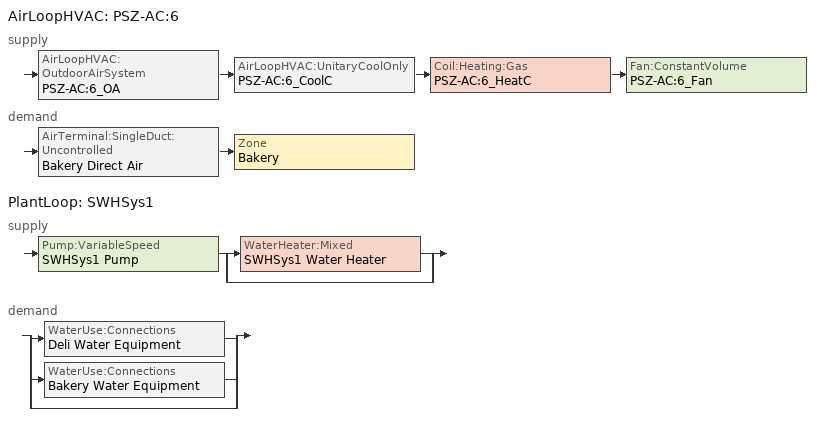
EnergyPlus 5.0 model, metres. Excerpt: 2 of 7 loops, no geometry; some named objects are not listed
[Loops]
AirLoopHVAC 'PSZ-AC:6'
 supply: AirLoopHVAC:OutdoorAirSystem 'PSZ-AC:6_OA' > AirLoopHVAC:UnitaryCoolOnly 'PSZ-AC:6_CoolC' > Coil:Heating:Gas 'PSZ-AC:6_HeatC' > Fan:ConstantVolume 'PSZ-AC:6_Fan'
 demand: AirTerminal:SingleDuct:Uncontrolled 'Bakery Direct Air' > Zone 'Bakery'
PlantLoop 'SWHSys1'
 supply: Pump:VariableSpeed 'SWHSys1 Pump' > split
  | WaterHeater:Mixed 'SWHSys1 Water Heater'
  | bypass
 demand: split
  | WaterUse:Connections 'Deli Water Equipment'
  | WaterUse:Connections 'Bakery Water Equipment'
  | bypass
[Fan:ConstantVolume]
PSZ-AC:6_Fan: Availablility Schedule=HVACOperationSchd; Fan Efficiency=0.56875; Pressure Rise=622; Maximum Flow Rate=AUTOSIZE; Motor Efficiency=0.875; Motor In Airstream Fraction=1
[Fan:ZoneExhaust]
Bakery Exhaust Fan: Availability Schedule=HVACOperationSchd; Fan Efficiency=0.338; Pressure Rise {Pa}=125; Maximum Flow Rate {m3/s} [*******]=0.354
[Coil:Heating:Gas]
PSZ-AC:6_HeatC: Availablility Schedule=ALWAYS_ON; Gas Burner Efficiency=0.8; Nominal Capacity {W}=AUTOSIZE
[Coil:Cooling:DX:TwoSpeed]
PSZ-AC:6_CoolC DXCoil: Availability Schedule=ALWAYS_ON; Rated High Speed Total Cooling Capacity {W}=AUTOSIZE; Rated High Speed Sensible Heat Ratio=AUTOSIZE; Rated High Speed COP=3.50016; Rated High Speed Air Flow Rate {m3/s}=AUTOSIZE; Total Cooling Capacity Function of Temperature Curve=Measured_CoolCStandard10Ton_CapFT; Total Cooling Capacity Function of Flow Fraction Curve=Measured_CoolCStandard10Ton_CapFF; Energy Input Ratio Function of Temperature Curve=Measured_CoolCStandard10Ton_EIRFT; Energy Input Ratio Function of Flow Fraction Curve=Measured_CoolCStandard10Ton_EIRFFF; Part Load Fraction Correlation Curve=No_PLR_Degredation; Rated Low Speed Total Cooling Capacity {W}=AUTOSIZE; Rated Low Speed Sensible Heat Ratio=AUTOSIZE; Rated Low Speed COP				Based on measured 13.96 EER without Evap Fan=3.55227; Rated Low Speed Air Flow Rate {m3/s}=AUTOSIZE; Low Speed Total Cooling Capacity Function of Temperature Curve=Measured_LowSpeedCoolCapLSFT; Low Speed Energy Input Ratio Function of Temperature Curve=Measured_LowSpeedCoolEIRLSFT
[Zone equipment]
Bakery: Bakery Exhaust Fan, Bakery Direct Air
[Sizing:Zone]
Bakery: Zone Cooling Design Supply Air Temperature {C}=14; Zone Heating Design Supply Air Temperature {C}=40; Zone Cooling Design Supply Air Humidity Ratio {kg-H20/kg-air}=0.0085; Zone Heating Design Supply Air Humidity Ratio {kg-H20/kg-air}=0.008; Outdoor Air Method=Flow/Area; Outside Air Flow per Zone Floor Area {(m3/s)/m2}=0.0015; Cooling Design Air Flow Method {Flow/Zone | DesignDay | DesignDayWithLimit}=DesignDay; Heating Design Air Flow Method {Flow/Zone | DesignDay}=DesignDay
[ZoneControl:Thermostat]
Bakery Thermostat: Zone=Bakery; Control Type Schedule=Dual Zone Control Type Sched; Control 1=Bakery DualSPSched
[ThermostatSetpoint:DualSetpoint]
Bakery DualSPSched: Heating Setpoint Temperature Schedule=HTGSETP_SCH; Cooling Setpoint Temperature Schedule=CLGSETP_SCH
[SetpointManager:SingleZone:Reheat]
SupAirTemp MngrBakery: Control Variable=Temperature; Minimum Supply Air Temperature C=10; Maximum Supply Air Temperature C=50; Control Zone=Bakery; Setpoint Node or NodeList=PSZ-AC:6 Supply Equipment Outlet Node
[Sizing:System]
PSZ-AC:6: Type Of Load To Size On {Sensible}=Sensible; Design Outdoor Air Flow Rate {m3/s}=AUTOSIZE; Minimum System Air Flow Ratio=1; Preheat Design Temperature {C}=7; Preheat Design Humidity Ratio {kg-H2O/kg-air}=0.008; Precool Design Temperature {C}=12.8; Precool Design Humidity Ratio {kg-H2O/kg-air}=0.008; Central Cooling Design Supply Air Temperature {C}=12.8; Central Heating Design Supply Air Temperature {C}=40; Sizing Option {Coincident | NonCoincident}=NonCoincident; 100% Outdoor Air in Cooling {Yes | No}=No; 100% Outdoor Air in Heating {Yes | No}=No; Central Cooling Design Supply Air Humidity Ratio {kg-H2O/kg-air}=0.0085; Central Heating Design Supply Air Humidity Ratio {kg-H2O/kg-air}=0.008; Cooling Design Air Flow Method=DesignDay; Heating Design Air Flow Method=DesignDay
[Controller:OutdoorAir]
PSZ-AC:6_OA_Controller: Minimum Outdoor Air Flow Rate {m3/s}=AUTOSIZE; Maximum Outdoor Air Flow Rate {m3/s}=AUTOSIZE; Economizer Control Type=DifferentialDryBulb; Economizer Control Action Type=ModulateFlow; Economizer Maximum Limit Dry-Bulb Temperature {C}=28; Economizer Maximum Limit Enthalpy {J/kg}=64000; Economizer Minimum Limit Dry-Bulb Temperature {C}=-100; Lockout Type=NoLockout; Minimum Limit Type=FixedMinimum; Minimum Outdoor Air Schedule=MinOA_Sched
[AirLoopHVAC]
PSZ-AC:6: Design Supply Air Flow Rate {m3/s}=AUTOSIZE
[AirLoopHVAC:UnitaryCoolOnly]
PSZ-AC:6_CoolC: Availablility Schedule=ALWAYS_ON; Cooling Coil=PSZ-AC:6_CoolC DXCoil
[AirTerminal:SingleDuct:Uncontrolled]
Bakery Direct Air: Availability Schedule=ALWAYS_ON; Maximum Air Flow Rate {m3/s}=AUTOSIZE
[SetpointManager:MixedAir]
Name | Control Variable {Temperature} | Control Variable | Setpoint Node or NodeList
PSZ-AC:6_CoolC SAT Manager | Temperature
PSZ-AC:6_HeatC MixedAir Manager |  | Temperature | PSZ-AC:6_HeatC-PSZ-AC:6_FanNode
PSZ-AC:6_OAMixed Air Temp Manager |  | Temperature | PSZ-AC:6_OA-PSZ-AC:6_CoolCNode
[Refrigeration:Case]
Bakery_Case:1_WALKINFREEZER: Availablility Schedule=ALWAYS_ON; Zone=Bakery; Rated Ambient Temperature {C}=23.88; Rated Ambient Relative Humidity {%}=55; Rated Total Cooling Capacity per Unit length {W/m}=461.52; Rated Latent Heat Ratio=0.1; Rated Runtime Fraction=0.4; Case Length {m}=2.4; Case Operating Temperature {C}=2.2; Latent Case Credit Curve Type=CaseTemperatureMethod; Latent Case Credit Curve=Bakery_Case:1_WALKINFREEZERSingleShelfHorizontal_LatentEnergyMult; Standard Case Fan Power per Unit Length {W/m}=63; Operating Case Fan Power per Unit Length {W/m}=63; Standard Case Lighting Power per Unit Length {W/m}=26.25; Case Lighting Schedule=BLDG_LIGHT_SCH; Fraction Of Lighting Energy To Case=1; Case Anti-Sweat Heater Power per Unit Length {W/m}=0; Minimum Anti-Sweat Heater Power per Unit Length {W/m}=0; Anti-Sweat Heater Control Type {******}=None; Humidity At Zero Anti-Sweat Heater Energy {%}=0; Case Height {m}=0; Fraction of Anti-Sweat Heater Energy To Case=0; Case Defrost Power per Unit Length {W/m}=0; Case Defrost Type=NONE; Case Defrost Schedule=Bakery_Case:1_WALKINFREEZER_CaseDefrost2aDaySched; Case Defrost Drip-Down Schedule=Bakery_Case:1_WALKINFREEZER_CaseDripDown2aDaySched; Defrost Energy Correction Curve Type=None; Under Case HVAC Return Air Fraction=0; Refrigerated Case Restocking Schedule=Bakery_Case:1_WALKINFREEZER_WalkInStockingSched; Case Credit Fraction Schedule=Bakery_Case:1_WALKINFREEZER_CaseCreditReduxSched
[WaterHeater:Mixed]
SWHSys1 Water Heater: Tank Volume {m3}=0.4; Setpoint Temperature Schedule=SWHSys1 Water Heater Setpoint Temperature Schedule Name; Deadband Temperature Difference {deltaC}=2; Maximum Temperature Limit {C}=82.2222; Heater Control Type {Cycle | Modulate}=Cycle; Heater Maximum Capacity {W}=845000; Heater Fuel Type=NATURALGAS; Heater Thermal Efficiency=0.8; Off Cycle Parasitic Fuel Consumption Rate {W}=20; Off Cycle Parasitic Fuel Type=NATURALGAS; Off Cycle Parasitic Heat Fraction To Tank=0.8; On Cycle Parasitic Fuel Type=NATURALGAS; Ambient Temperature Indicator {Schedule | Zone | Outdoors}=SCHEDULE; Ambient Temperature Schedule=SWHSys1 Water Heater Ambient Temperature Schedule Name; Off Cycle Loss Coefficient to Ambient Temperature {W/K}=6; On Cycle Loss Coefficient to Ambient Temperature {W/K}=6; Use Side Effectiveness=1; Source Side Effectiveness=1; Use Side Design Flow Rate=AUTOSIZE; Source Side Design Flow Rate=AUTOSIZE; Indirect Water Heater Recovery Time=1.5
[Pump:VariableSpeed]
SWHSys1 Pump: Rated Flow Rate {m3/s}=AUTOSIZE; Rated Pump Head {Pa} [179352 Pa = 60 ft]=0.1; Rated Power Consumption {W}=AUTOSIZE; Motor Efficiency=1; Fraction of Motor Inefficiencies to Fluid Stream=0; Coefficient 1 of the Part Load Performance Curve=0; Coefficient 2 of the Part Load Performance Curve=1; Coefficient 3 of the Part Load Performance Curve=0; Coefficient 4 of the Part Load Performance Curve=0; Minimum Flow Rate {m3/s}=0; Pump Control Type {Continuous | Intermittent}=Intermittent
[WaterUse:Equipment] Peak Flow Rate {m3/s}=5.25e-06; Flow Rate Fraction Schedule=BLDG_SWH_SCH; Target Temperature Schedule=Water Equipment Temp Sched; Hot Water Supply Temperature Schedule Name  {C}=Water Equipment Hot Supply Temp Sched; Sensible Fraction Schedule=Water Equipment Sensible fract sched; Latent Fraction Schedule=Water Equipment Latent fract sched
Name | Zone
Bakery Water Equipment | Bakery
Deli Water Equipment | Deli
[PlantEquipmentList]
SWHSys1 Equipment List: SWHSys1 Water Heater
[Sizing:Plant]
SWHSys1: Loop Type {COOLING | HEATING}=Heating; Design Loop Exit Temperature {C}=60; Design Loop Temperature Difference {C}=5
[SetpointManager:Scheduled]
SWHSys1 Loop Setpoint Manager: Control Variable {TEMP}=Temperature; Schedule=SWHSys1-Loop-Temp-Schedule; Setpoint Node=SWHSys1 Supply Outlet Node
[PlantEquipmentOperationSchemes]
SWHSys1 Loop Operation Scheme List: Control Scheme 1 Object Type {*******}=PlantEquipmentOperation:HeatingLoad; Control Scheme 1=SWHSys1 Operation Scheme; Control Scheme 1 Schedule=PlantOnSched
[PlantEquipmentOperation:HeatingLoad]
SWHSys1 Operation Scheme: Load Range 1 Lower Limit {W}=0; Load Range 1 Upper Limit {W}=1000000000000000; Priority Control 1 Equipment List=SWHSys1 Equipment List
[PlantLoop]
SWHSys1: Fluid Type {WATER}=Water; Loop Equipment Operation Scheme=SWHSys1 Loop Operation Scheme List; Maximum Loop Temperature {C}=60; Minimum Loop Temperature {C}=10; Maximum Loop Flow Rate {m3/s}=AUTOSIZE; Minimum Loop Flow Rate {m3/s}=0; Loop Volume {m3}=AUTOSIZE; Load Distribution Scheme {OPTIMAL | SEQUENTIAL}=Optimal
[WaterUse:Connections]
Name | Water Use Equipment 1
Bakery Water Equipment | Bakery Water Equipment
Deli Water Equipment | Deli Water Equipment
[Schedule:Compact]
ALWAYS_ON; PlantOnSched: Through: 12/31, For: AllDays, Until: 24:00, 1
BLDG_LIGHT_SCH: Through: 12/31, For: Weekdays, Until: 06:00, 0.05, Until: 08:00, 0.2, Until: 09:00, 0.5, Until: 18:00, 0.9, Until: 20:00, 0.6, Until: 21:00, 0.5, Until: 22:00, 0.2, Until: 24:00, 0.05, For: Saturday, Until: 06:00, 0.05, Until: 08:00, 0.1, Until: 09:00, 0.3, Until: 10:00, 0.6, Until: 18:00, 0.9, Until: 19:00, 0.5, Until: 21:00, 0.3, Until: 22:00, 0.1, Until: 24:00, 0.05, For: SummerDesignDay, Until: 24:00, 1, For: WinterDesignDay, Until: 24:00, 0, For: Sunday Holidays AllOtherDays, Until: 06:00, 0.05, Until: 10:00, 0.1, Until: 12:00, 0.4, Until: 17:00, 0.6, Until: 18:00, 0.4, Until: 22:00, 0.2, Until: 24:00, 0.05
CLGSETP_SCH: Through: 12/31, For WinterDesignDay, Until: 24:00, 30, For: AllOtherDays, Until: 6:00, 30, Until: 22:00, 24, Until: 24:00, 30
HTGSETP_SCH: Through: 12/31, For SummerDesignDay, Until: 24:00, 15.6, For: AllOtherDays, Until:  6:00, 15.6, Until: 22:00, 21, Until: 24:00, 15.6
HVACOperationSchd; MinOA_Sched: Through: 12/31, For: AllDays, Until: 06:00, 0, Until: 22:00, 1, Until: 24:00, 0
Dual Zone Control Type Sched: Through: 12/31, For: AllDays, Until: 24:00, 4
Bakery_Case:1_WALKINFREEZER_CaseCreditReduxSched: Fraction, Through: 12/31, For:AllDays, Interpolate:No, Until: 7:00, 0.2, Until: 21:00, 0.4, Until: 24:00, 0.2
Bakery_Case:1_WALKINFREEZER_CaseDefrost2aDaySched: On/Off, Through: 12/31, For:AllDays, Interpolate:Yes, Until: 11:00, 0, Until: 11:20, 1, Until: 23:00, 0, Until: 23:20, 1, Until: 24:00, 0
Bakery_Case:1_WALKINFREEZER_CaseDripDown2aDaySched: On/Off, Through: 12/31, For:AllDays, Interpolate:Yes, Until: 11:00, 0, Until: 11:30, 1, Until: 23:00, 0, Until: 23:30, 1, Until: 24:00, 0
Bakery_Case:1_WALKINFREEZER_WalkInStockingSched: Any Number, Through: 12/31, For: Tuesday Friday, Until: 4:00, 0, Until: 5:00, 725, Until: 6:00, 417, Until: 7:00, 290, Until: 24:00, 0, For: AllOtherDays, Until: 4:00, 0, Until: 5:00, 125, Until: 6:00, 117, Until: 7:00, 90, Until: 19:00, 0, Until: 20:00, 125, Until: 21:00, 117, Until: 22:00, 90, Until: 24:00, 0
BLDG_SWH_SCH: Through: 12/31, For: Weekdays SummerDesignDay, Until: 01:00, 0.04, Until: 03:00, 0.05, Until: 07:00, 0.04, Until: 08:00, 0.15, Until: 09:00, 0.23, Until: 10:00, 0.32, Until: 11:00, 0.41, Until: 12:00, 0.57, Until: 13:00, 0.62, Until: 14:00, 0.61, Until: 15:00, 0.5, Until: 16:00, 0.45, Until: 17:00, 0.46, Until: 18:00, 0.47, Until: 19:00, 0.42, Until: 20:00, 0.34, Until: 21:00, 0.33, Until: 22:00, 0.23, Until: 23:00, 0.13, Until: 24:00, 0.08, For: Saturday WinterDesignDay, Until: 01:00, 0.11, Until: 02:00, 0.1, Until: 03:00, 0.08, Until: 06:00, 0.06, Until: 07:00, 0.07, Until: 08:00, 0.2, Until: 09:00, 0.24, Until: 10:00, 0.27, Until: 11:00, 0.42, Until: 12:00, 0.54, Until: 13:00, 0.59, Until: 14:00, 0.6, Until: 15:00, 0.49, Until: 16:00, 0.48, Until: 17:00, 0.47, Until: 18:00, 0.46, Until: 19:00, 0.44, Until: 20:00, 0.36, Until: 21:00, 0.29, Until: 22:00, 0.22, Until: 23:00, 0.16, Until: 24:00, 0.13, For: Sunday Holidays AllOtherDays, Until: 03:00, 0.07, Until: 06:00, 0.06, Until: 07:00, 0.07, Until: 08:00, 0.1, Until: 09:00, 0.12, Until: 10:00, 0.14, Until: 11:00, 0.29, Until: 12:00, 0.31, Until: 14:00, 0.36, Until: 15:00, 0.34, Until: 16:00, 0.35, Until: 17:00, 0.37, Until: 18:00, 0.34, Until: 19:00, 0.25, Until: 20:00, 0.27, Until: 21:00, 0.21, Until: 22:00, 0.16, Until: 23:00, 0.1, Until: 24:00, 0.06
Water Equipment Latent fract sched: Through: 12/31, For: AllDays, Until: 24:00, 0.05
Water Equipment Sensible fract sched: Through: 12/31, For: AllDays, Until: 24:00, 0.2
Water Equipment Hot Supply Temp Sched; Water Equipment Temp Sched: Through: 12/31, For: AllDays, Until: 24:00, 49
SWHSys1 Water Heater Ambient Temperature Schedule Name: Through: 12/31, For: AllDays, Until: 24:00, 22
SWHSys1 Water Heater Setpoint Temperature Schedule Name; SWHSys1-Loop-Temp-Schedule: Through: 12/31, For: AllDays, Until: 24:00, 60
[Curve:Quadratic]
Name | Coefficient1 Constant | Coefficient2 ff | Coefficient3 ff**2 | Minimum Value of ff [0.776 = 10% extrapolation of 300 cfm/ton / 370 cfm/ton (ARI)] | Maximum Value of ff [1.197 = 10% extrapolation of 430 cfm/ton / 370 cfm/ton (ARI)] | Coefficient2 x | Coefficient3 x**2 | Minimum Value of x | Maximum Value of x
Measured_CoolCStandard10Ton_CapFF | 0.7685 | 0.2315 | 0 | 0.776 | 1.197
Measured_CoolCStandard10Ton_EIRFFF | 1.192 | -0.1917 | 0 | 0.776 | 1.197
No_PLR_Degredation | 1 |  |  |  |  | 0 | 0 | 0 | 1
[Curve:Cubic]
Bakery_Case:1_WALKINFREEZERSingleShelfHorizontal_LatentEnergyMult: Coefficient1 Constant=0.020376; Coefficient2 x=0.00024378; Coefficient3 x**2=1.14e-05; Coefficient4 x**3=1.811e-07; Minimum Value of x=-35; Maximum Value of x=20
[Curve:Biquadratic] Minimum Value of wb 	[52°F = 20% extrapolation (~5°F) below 57°F lowest measurement]=11.1; Maximum Value of wb  [85°F = 20% extrapolation (~5°F) above 80°F highest measurement]=29.4; Minimum Value of edb [50°F = 20% extrapolation (~10°F) below 60°F lowest measurement]=10; Maximum Value of edb	[122.5°F = 20% extrapolation (~10°F) above 112.5°F highest measurement]=50.3
Name | Coefficient1 Constant | Coefficient2 wb | Coefficient3 wb**2 | Coefficient4 edb | Coefficient5 edb**2 | Coefficient6 wb*edb
Measured_LowSpeedCoolCapLSFT | 0.4136 | 0.03105 | 0 | 0.006952 | -0.0002128 | 0
Measured_CoolCStandard10Ton_CapFT | 0.52357 | 0.03478 | 0 | -0.001915 | -0.00010838 | 0
Measured_LowSpeedCoolEIRLSFT | 1.1389 | -0.04518 | 0.0014298 | 0.006044 | 0.0006745 | -0.0012325
Measured_CoolCStandard10Ton_EIRFT | 0.9847 | -0.04285 | 0.0013562 | 0.009934 | 0.0006398 | -0.001169
